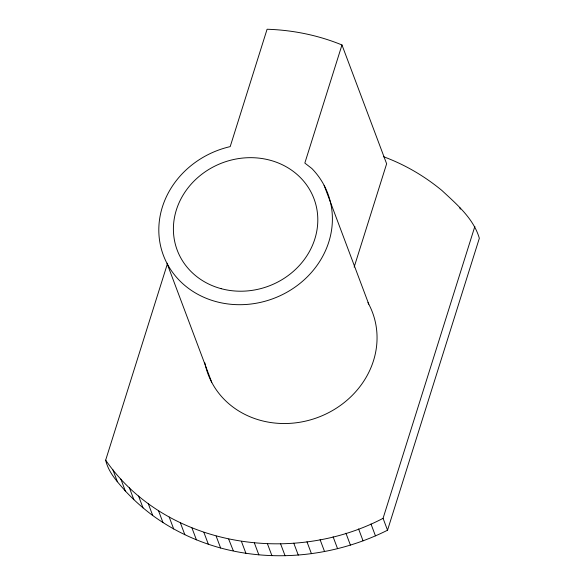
<?xml version="1.0" encoding="UTF-8"?>
<svg xmlns="http://www.w3.org/2000/svg" width="585" height="585" viewBox="0 0 585 585"><rect width="100%" height="100%" fill="white"/><g stroke="black" fill="none" stroke-linecap="round" stroke-linejoin="round"><path stroke-width="0.88" d="M383.46 156.692C404.718 164.502 424.542 176.107 441.982 190.542C456.673 204.26 473.477 218.315 479.342 238.263L387.533 530.222C336.397 555.816 275.996 562.96 220.618 547.999C196.289 541.308 173.116 530.405 152.729 515.517C142.879 508.168 133.694 499.97 125.322 490.976C117.263 481.718 108.51 472.504 105.658 460.168L167.595 263.206M341.969 44.957L304.829 163.069L311.871 168.531A87.823 79.136 -20.6 0 1 289.29 290.862A87.823 79.136 -20.6 0 1 164.158 257.283A87.823 79.136 -20.6 0 1 230.197 146.616L267.082 29.25A213.701 192.56 -20.6 0 1 341.969 44.957L386.634 163.785L354.137 267.14M387.533 530.222L383.065 518.332L474.874 226.38M105.658 460.168C165.826 547.15 292.398 565.856 383.065 518.332M228.677 539.129L233.261 550.646M459.678 207.456L460.322 209.152M324.119 185.343L368.784 304.178M370.978 523.97L375.446 535.853M358.59 528.935L363.051 540.818M345.947 533.22L350.415 545.103M333.099 536.796L337.567 548.679M320.09 539.663L324.558 551.545M306.971 541.798L311.439 553.681M293.794 543.202L298.262 555.085M280.603 543.867L285.07 555.75M167.083 263.542L211.748 382.371M267.447 543.787L271.915 555.67M254.38 542.968L258.841 554.858M241.437 541.417L245.905 553.3M216.15 536.116L220.618 547.999M203.894 532.387L208.362 544.269M191.953 527.962L196.421 539.845M180.385 522.851L184.845 534.734M169.211 517.082L173.679 528.964M158.491 510.668L162.959 522.551M148.261 503.634L152.729 515.517M138.55 496.007L143.018 507.89M129.402 487.817L133.87 499.7M120.854 479.093L125.322 490.976M112.927 469.865L117.395 481.747M367.928 302.606A87.823 79.136 -20.6 0 1 317.618 417.529A87.823 79.136 -20.6 0 1 204.852 362.897M221.167 288.676A73.059 65.834 -20.6 0 0 316.661 208.114A73.059 65.834 -20.6 0 0 198.973 176.538A73.059 65.834 -20.6 0 0 221.167 288.676"/></g></svg>
